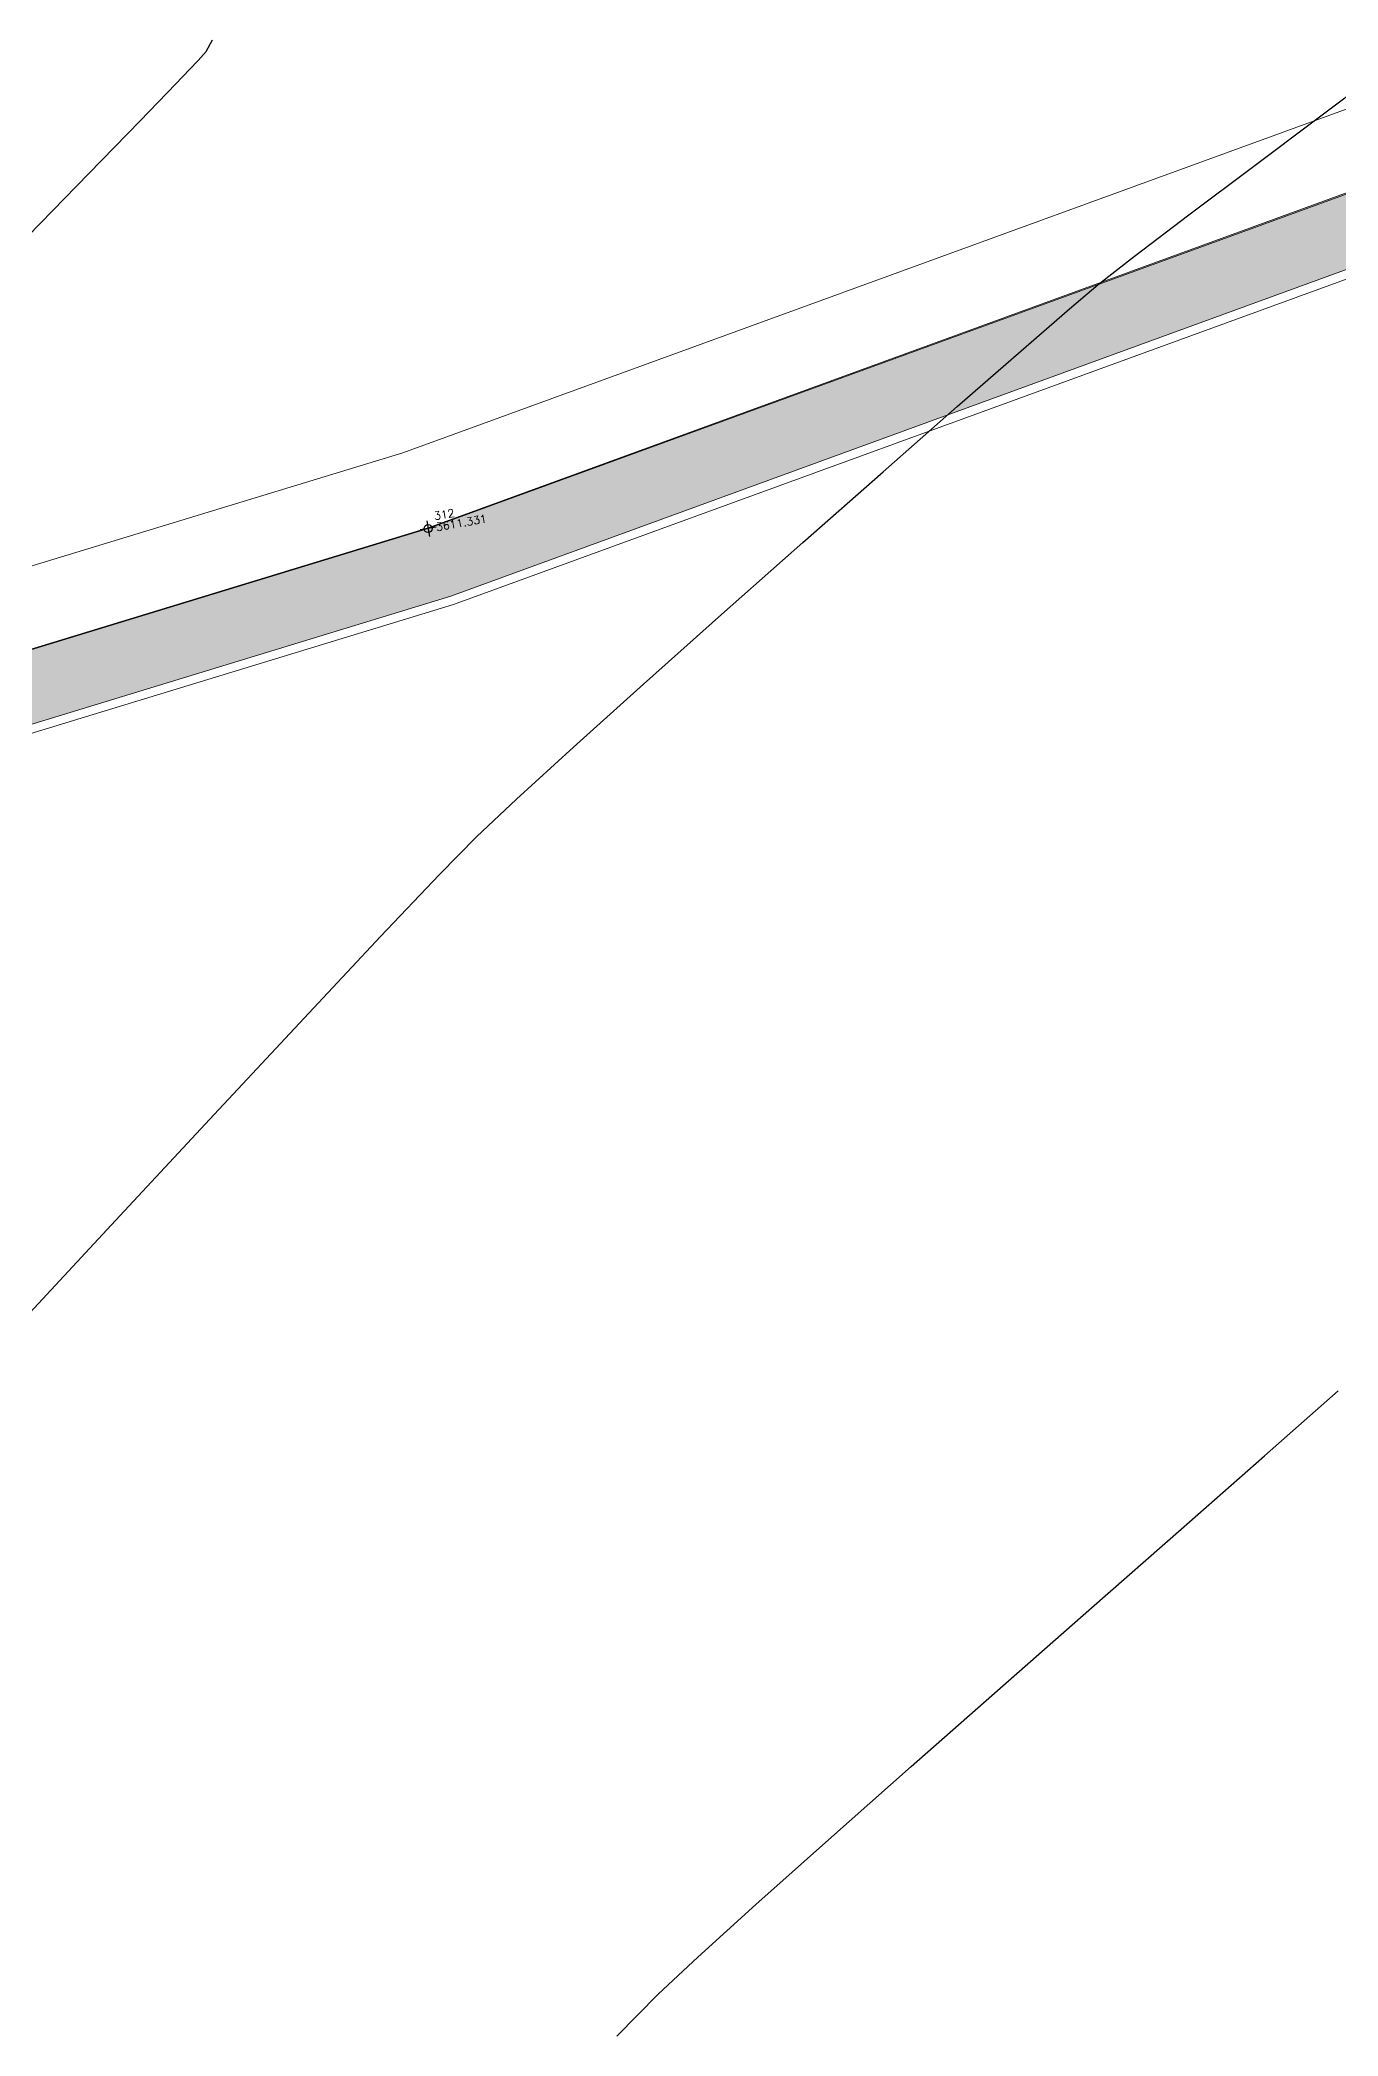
# Model space of a CAD drawing. Header units: millimetres. Extents: x 736950 to 738835, y 8500595 to 8502131.
# Drawn here: x 737878.12 to 737894.35, y 8501273.35 to 8501298.3 of the extents above; entities that cross this region are included whole.
import ezdxf

# ---------------------------------------------------------------- set-up
doc = ezdxf.new("R2010")
doc.units = ezdxf.units.MM
for name, color, linetype, lineweight in [('camino', 22, 'Continuous', 5), ('CAMINO ACTUAL', 1, 'Continuous', 13), ('CONT-MJR', 80, 'Continuous', 30), ('pista', 251, 'Continuous', 5)]:
    doc.layers.add(name, color=color, linetype=linetype, lineweight=lineweight)
doc.styles.add('5mm', font='arial.ttf', dxfattribs={"height": 3})

msp = doc.modelspace()

# ---------------------------------------------------------------- hatches: boundary and pattern name
at = {"layer": 'pista'}
h = msp.add_hatch(dxfattribs=at)
h.set_pattern_fill('HONEY', color=256, scale=3, angle=9.94991650582834, style=0)
h.set_pattern_definition([(9.94991650582834, (1479841.21072825, -18.49207214638591), (0.4979252195647159, 0.4170677100899267), [0.375, -0.75]), (129.9499165058283, (1479841.21072825, -18.49207214638591), (-0.6101538418184378, 0.222682034283025), [0.3749999999999999, -0.7499999999999998]), (69.94991650582834, (1479841.21072825, -18.49207214638591), (-0.112228622253722, 0.6397497443729518), [-0.75, 0.375])])
h.paths.add_polyline_path([(737744.7999806425, 8501250.923935566), (737743.4751223363, 8501250.754223157), (737756.465848178, 8501242.026572531), (737763.5739612179, 8501242.006896213), (737770.002546867, 8501243.455222024), (737769.8468594846, 8501244.342704736), (737763.4750639071, 8501242.907173423), (737756.7405500773, 8501242.925815564)])
h.paths.add_polyline_path([(737794.2809870465, 8501256.017245878), (737809.7820272583, 8501263.709828075), (737823.391616501, 8501273.483615467), (737837.0791595323, 8501280.557800073), (737851.5530432165, 8501285.77819753), (737870.8510758049, 8501293.050216693, -0.9976846880626209), (737871.0089264096, 8501292.63424804), (737865.2748787645, 8501289.581801567, 0.7845063948290762), (737866.1540430214, 8501286.121818589), (737883.2588851704, 8501291.348365877), (737897.4188924351, 8501296.516943583), (737903.2981396064, 8501301.44146652, -0.5512150924587264), (737904.1219025984, 8501301.177325813), (737906.855912117, 8501297.98174819, 0.5618964424650519), (737910.2738656431, 8501298.536066804), (737914.22079628, 8501308.558674501), (737925.6412323939, 8501300.72656757, 0.340189525830376), (737928.7023693406, 8501300.894137181), (737936.9171069289, 8501306.117412793, -0.358727273887905), (737938.1716059428, 8501305.962964654), (737943.1732157968, 8501301.051021611, 0.3417074120720416), (737946.0555081918, 8501300.709858142), (737955.8779356404, 8501307.072689936), (737971.8320576148, 8501314.464803053), (737988.5677626224, 8501323.411181662), (738023.1375471824, 8501336.282937778), (738044.4246208373, 8501357.728329657), (738061.4456776979, 8501362.208386911), (738078.9085143938, 8501363.070318012), (738112.0997810266, 8501372.051506756), (738118.6561313582, 8501373.365123207), (738128.3493353954, 8501376.976906104), (738155.2251721952, 8501366.826195797), (738176.6167526407, 8501363.543890122), (738193.8053773039, 8501353.328603027), (738204.7313956148, 8501340.877429372), (738207.705198212, 8501335.751671141), (738214.35685511, 8501331.742925933), (738229.9282901662, 8501313.374534177), (738233.5603594936, 8501308.186787868), (738234.53883727, 8501308.358438132), (738230.6417003467, 8501313.924784988), (738214.9478837823, 8501332.43754055), (738208.3676942562, 8501336.403214611), (738205.4657963786, 8501341.405035153), (738194.387784551, 8501354.029418997), (738176.9261677533, 8501364.406946706), (738155.4549153853, 8501367.70147717), (738128.3514754312, 8501377.93815071), (738118.4090486554, 8501374.233504975), (738111.8936108743, 8501372.928085677), (738078.7671659255, 8501363.964436961), (738061.3074614278, 8501363.102660457), (738043.958527311, 8501358.536303693), (738022.6381405202, 8501337.057350922), (737988.196920163, 8501324.233464561), (737971.4304040315, 8501315.270615296), (737955.4419368334, 8501307.862588815), (737945.5806043665, 8501301.47455489, -0.3391433520832071), (737943.8038299843, 8501301.693147572), (737938.8116631231, 8501306.59581691, 0.3560082385246841), (737936.4342009705, 8501306.876887502), (737928.158540546, 8501301.61487459, -0.3502196171718997), (737926.1502499409, 8501301.468794718), (737914.5128481541, 8501309.44969617, 0.4302069892023044), (737913.4330382891, 8501309.014522241), (737909.4507249827, 8501298.90206584, -0.5704007069138802), (737907.5397775185, 8501298.566836312), (737904.9064502402, 8501301.644734057, 0.4931454261128044), (737902.7202336333, 8501302.131411942), (737896.9620044216, 8501297.308254998), (737882.9728831241, 8501292.20205278), (737866.0373022418, 8501287.027224885, -0.7384715771871906), (737865.6977918843, 8501288.787355538), (737871.5108758068, 8501291.881875956, 0.9119586051647783), (737870.5337161538, 8501293.892406015), (737851.2416702455, 8501286.62264278), (737836.7183275839, 8501281.384406622), (737822.9200107896, 8501274.252970394), (737809.3164408724, 8501264.483505804), (737793.8201376351, 8501256.79327439), (737778.9884914039, 8501246.402265295), (737769.846859484, 8501244.34270474), (737770.0025468671, 8501243.455222024), (737779.3594973255, 8501245.563292695)])
h.paths.add_polyline_path([(738260.5182952256, 8501271.251537092), (738234.538837269, 8501308.358438132), (738233.56035949, 8501308.186787868), (738259.6897886079, 8501270.86568047), (738269.3749442189, 8501234.589470252), (738274.5057655985, 8501215.583008338), (738279.7983711922, 8501189.602392923), (738280.7089290785, 8501189.641305126), (738275.382018582, 8501215.790318219), (738270.2441657205, 8501234.822827347)])

# ---------------------------------------------------------------- linework, layer by layer
at = {"linetype": 'Continuous', "extrusion": (-0.172787269436437, 0.9849591664230046, 0), "elevation": 8245928.888062786}
msp.add_lwpolyline([(-2195699.764162655, 0), (-2195699.564162654, 0)], dxfattribs=at)
at = {"linetype": 'Continuous', "extrusion": (0.9849591664230046, 0.172787269436437, 0), "elevation": 2195699.664162655}
msp.add_lwpolyline([(8245928.988062788, 0), (8245928.788062788, 0)], dxfattribs=at)
at = {"linetype": 'Continuous'}
msp.add_circle((737882.9743935154, 8501292.193442862), 0.05, dxfattribs=at)
at = {"layer": 'camino'}
for p, q in [((737882.6571290377, 8501293.142154945), (737896.557509034, 8501298.206578638)), ((737882.9743935154, 8501292.193442862), (737897.0605003375, 8501297.325533723)), ((737883.2916579932, 8501291.24473078), (737897.563491641, 8501296.444488807)), ((737868.3868338359, 8501288.78937356), (737882.6571290377, 8501293.142154945)), ((737866.0373022418, 8501287.027224885), (737882.9743935154, 8501292.193442862)), ((737863.6877706477, 8501285.26507621), (737883.2916579932, 8501291.24473078))]:
    msp.add_line(p, q, dxfattribs=at)
at = {"layer": 'CAMINO ACTUAL'}
for points in [[(737744.7999806433, 8501250.923935566), (737756.7405500774, 8501242.925815562), (737763.4750639033, 8501242.907173423), (737778.9884914034, 8501246.402265295), (737793.8201376382, 8501256.793274388), (737809.3164408694, 8501264.4835058), (737822.9200107896, 8501274.252970394), (737836.7183275832, 8501281.38440662), (737851.2416702405, 8501286.62264278), (737870.5337161538, 8501293.892406015, -0.9119586051647784), (737871.5108758068, 8501291.881875956), (737865.6977918843, 8501288.787355538, 0.7384715771871907), (737866.0373022418, 8501287.027224885), (737882.9728831139, 8501292.202052778), (737896.9620044209, 8501297.308254996)], [(737743.4751223343, 8501250.754223157), (737756.4658481785, 8501242.02657253), (737763.5739612129, 8501242.00689621), (737779.3594973226, 8501245.563292693), (737794.2809870427, 8501256.017245876), (737809.7820272604, 8501263.709828077), (737823.3916164968, 8501273.483615467), (737837.0791595408, 8501280.557800079), (737851.5530432449, 8501285.77819753), (737870.8510758049, 8501293.050216693, -0.8808834008382581), (737871.0575678862, 8501292.660141705), (737865.2748787645, 8501289.581801567, 0.7845063945546641), (737866.1540430175, 8501286.121818589), (737883.2588851263, 8501291.348365862), (737897.4188924354, 8501296.516943585)]]:
    msp.add_lwpolyline(points, format="xyb", dxfattribs=at)
at = {"layer": 'CONT-MJR'}
for points, elevation in [([(737880.098767485, 8501298.042587714), (737880.1997298893, 8501298.156174613)], 3615), ([(737879.3735275476, 8501297.289479757), (737879.8195497546, 8501297.750959974)], 3615), ([(737877.9744360788, 8501295.854445498), (737878.7328204279, 8501296.629869796)], 3615), ([(737891.3480460565, 8501295.244274879), (737891.8019475379, 8501295.600638524)], 3610), ([(737890.9903187653, 8501294.940507684), (737891.3480460565, 8501295.244274879)], 3610), ([(737889.5883207157, 8501293.720190678), (737890.3843584104, 8501294.41556563)], 3610), ([(737888.6603614063, 8501292.905124778), (737889.5883207157, 8501293.720190678)], 3610), ([(737883.1156944659, 8501287.871179936), (737883.5789722033, 8501288.34276892)], 3610), ([(737882.3790550146, 8501287.094383527), (737883.1156944659, 8501287.871179936)], 3610), ([(737880.3015817426, 8501284.869629994), (737881.4230265426, 8501286.07349508)], 3610), ([(737879.0686933085, 8501283.543903656), (737880.3015817426, 8501284.869629994)], 3610), ([(737889.0115221636, 8501276.72087866), (737890.1250356927, 8501277.702356642)], 3605)]:
    msp.add_lwpolyline(points, dxfattribs=dict(at, elevation=elevation))
at = {"layer": 'CONT-MJR', "extrusion": (0.8769805567134423, -0.4805258610590909, 0), "elevation": -3437987.028268923}
msp.add_lwpolyline([(7810043.70812263, 3615), (7810043.873631159, 3615)], dxfattribs=at)
at = {"layer": 'CONT-MJR', "extrusion": (0.7203210943574808, -0.6936407723192469, 0), "elevation": -5365336.338569378}
msp.add_lwpolyline([(6635487.627341556, 3615.000000000003), (6635487.87866706, 3615.000000000003)], dxfattribs=at)
at = {"layer": 'CONT-MJR', "extrusion": (-0.7255722714011715, 0.6881459721409005, 0), "elevation": 5314748.666691615}
msp.add_lwpolyline([(-6676075.196087167, 3615.000000000011), (-6676075.348508483, 3615.000000000011)], dxfattribs=at)
at = {"layer": 'CONT-MJR', "extrusion": (0.6005919278315578, -0.7995557117697133, 0), "elevation": -6354087.596624364}
msp.add_lwpolyline([(5695797.971900433, 3610), (5695798.859551522, 3610)], dxfattribs=at)
at = {"layer": 'CONT-MJR', "extrusion": (0.7173102737528803, -0.6967538813444588, 0), "elevation": -5394023.427486502}
msp.add_lwpolyline([(6612187.283880512, 3615.00000000001), (6612188.203440685, 3615.00000000001)], dxfattribs=at)
at = {"layer": 'CONT-MJR', "extrusion": (0.5990037437683078, -0.8007462238134825, 0), "elevation": -6365380.405087877}
msp.add_lwpolyline([(5683173.811931923, 3610.000000000013), (5683174.818779042, 3610.000000000013)], dxfattribs=at)
at = {"layer": 'CONT-MJR', "extrusion": (0.6001009270385517, -0.7999242947726186, 0), "elevation": -6357583.338277315}
msp.add_lwpolyline([(5691893.801754523, 3610.000000000004), (5691894.796547459, 3610.000000000004)], dxfattribs=at)
at = {"layer": 'CONT-MJR', "extrusion": (0.6044938385574741, -0.7966098161245886, 0), "elevation": -6326164.477446069}
msp.add_lwpolyline([(5726792.66301102, 3610.000000000004), (5726793.514515113, 3610.000000000004)], dxfattribs=at)
at = {"layer": 'CONT-MJR', "extrusion": (0.6547712608971042, -0.7558270939197778, 0), "elevation": -5942359.235303208}
msp.add_lwpolyline([(6124120.80857839, 3610.00000000001), (6124121.610296614, 3610.00000000001)], dxfattribs=at)
at = {"layer": 'CONT-MJR', "extrusion": (0.6616804344177115, -0.7497859712669934, 0), "elevation": -5885903.668554344}
msp.add_lwpolyline([(6178396.41245629, 3610.00000000001), (6178397.74847115, 3610.00000000001)], dxfattribs=at)
at = {"layer": 'CONT-MJR', "extrusion": (-0.663510473753476, 0.7481669942061318, 0), "elevation": 5870789.908343808}
msp.add_lwpolyline([(-6192758.128296479, 3610.00000000001), (-6192759.488066922, 3610.00000000001)], dxfattribs=at)
at = {"layer": 'CONT-MJR', "extrusion": (-0.6657341678417901, 0.7461889960110638, 0), "elevation": 5852333.535692793}
msp.add_lwpolyline([(-6210201.554298135, 3610.000000000003), (-6210202.860655926, 3610.000000000003)], dxfattribs=at)
at = {"layer": 'CONT-MJR', "extrusion": (0.6688380756507384, -0.7434081170930387, 0), "elevation": -5826402.147780374}
msp.add_lwpolyline([(6234535.629009294, 3610), (6234536.804794849, 3610)], dxfattribs=at)
at = {"layer": 'CONT-MJR', "extrusion": (-0.6739052766526107, 0.7388177570279212, 0), "elevation": 5783639.157568948}
msp.add_lwpolyline([(-6274225.246532864, 3610.00000000001), (-6274226.214608563, 3610.00000000001)], dxfattribs=at)
at = {"layer": 'CONT-MJR', "extrusion": (0.6843697442755657, -0.7291351405056521, 0), "elevation": -5693602.874037541}
msp.add_lwpolyline([(6356041.376184333, 3610.000000000013), (6356042.059485354, 3610.000000000013)], dxfattribs=at)
at = {"layer": 'CONT-MJR', "extrusion": (0.729913263171206, -0.6835397781012909, 0), "elevation": -5272377.758937707}
msp.add_lwpolyline([(6709572.763217354, 3610), (6709574.161860861, 3610)], dxfattribs=at)
at = {"layer": 'CONT-MJR', "extrusion": (-0.732024052997821, 0.681278787158857, 0), "elevation": 5251598.915597098}
msp.add_lwpolyline([(-6725843.498455848, 3610), (-6725845.392481314, 3610)], dxfattribs=at)
at = {"layer": 'CONT-MJR', "extrusion": (0.661628881373436, -0.7498314632852745, 0), "elevation": -5886316.073654955}
msp.add_lwpolyline([(6177988.486721911, 3605.00000000001), (6177989.712326282, 3605.00000000001)], dxfattribs=at)
at = {"layer": 'CONT-MJR', "extrusion": (0.6604683737378341, -0.7508538654705726, 0), "elevation": -5895864.132482225}
msp.add_lwpolyline([(6168875.719280045, 3605.000000000003), (6168877.109518931, 3605.000000000003)], dxfattribs=at)
at = {"layer": 'CONT-MJR', "extrusion": (0.6601167633056213, -0.7511630041495059, 0), "elevation": -5898751.657514392}
msp.add_lwpolyline([(6166113.203493894, 3605.00000000001), (6166114.691731306, 3605.00000000001)], dxfattribs=at)
at = {"layer": 'CONT-MJR', "extrusion": (0.6603721400301201, -0.750938503921619, 0), "elevation": -5896654.678252998}
msp.add_lwpolyline([(6168117.055848435, 3605), (6168118.575446432, 3605)], dxfattribs=at)
at = {"layer": 'CONT-MJR', "extrusion": (-0.6628579474173377, 0.7487451779782452, 0), "elevation": 5876174.355817221}
msp.add_lwpolyline([(-6187628.294475161, 3605.000000000013), (-6187629.676888781, 3605.000000000013)], dxfattribs=at)
at = {"layer": 'CONT-MJR', "extrusion": (0.6657124027645893, -0.7462084137862541, 0), "elevation": -5852502.355489998}
msp.add_lwpolyline([(6210021.744973254, 3605.000000000013), (6210022.958857527, 3605.000000000013)], dxfattribs=at)
at = {"layer": 'CONT-MJR', "extrusion": (-0.6709903036658447, 0.7414661235595446, 0), "elevation": 5808292.347324689}
msp.add_lwpolyline([(-6251390.378533227, 3605.00000000001), (-6251391.357295278, 3605.00000000001)], dxfattribs=at)
at = {"layer": 'CONT-MJR', "extrusion": (0.6826783659599405, -0.7307189943133171, 0), "elevation": -5708303.591672967}
msp.add_lwpolyline([(6342822.965535293, 3605), (6342823.642676948, 3605)], dxfattribs=at)
at = {"layer": 'CONT-MJR', "extrusion": (0.7126053681655934, -0.70156509980299, 0), "elevation": -5438375.638383096}
msp.add_lwpolyline([(6575727.624520582, 3605.000000000013), (6575728.361380952, 3605.000000000013)], dxfattribs=at)

# ---------------------------------------------------------------- texts
at = {"color": 2, "insert": (737883.0400598509, 8501292.39786383), "char_height": 0.1, "width": 0.3666666666666667, "attachment_point": 1, "rotation": 9.94991650582834, "style": '5mm'}
msp.add_mtext('\\Ftxt.shx;\\W1.0000000000;\\T1.0000000000;\\o\\l312', dxfattribs=at)
at = {"color": 1, "insert": (737883.0642500687, 8501292.259969547), "char_height": 0.1, "width": 0.7333333333333334, "attachment_point": 1, "rotation": 9.94991650582834, "style": '5mm'}
msp.add_mtext('\\Ftxt.shx;\\W1.0000000000;\\T1.0000000000;\\o\\l3611.331', dxfattribs=at)

doc.saveas('drawing.dxf')
